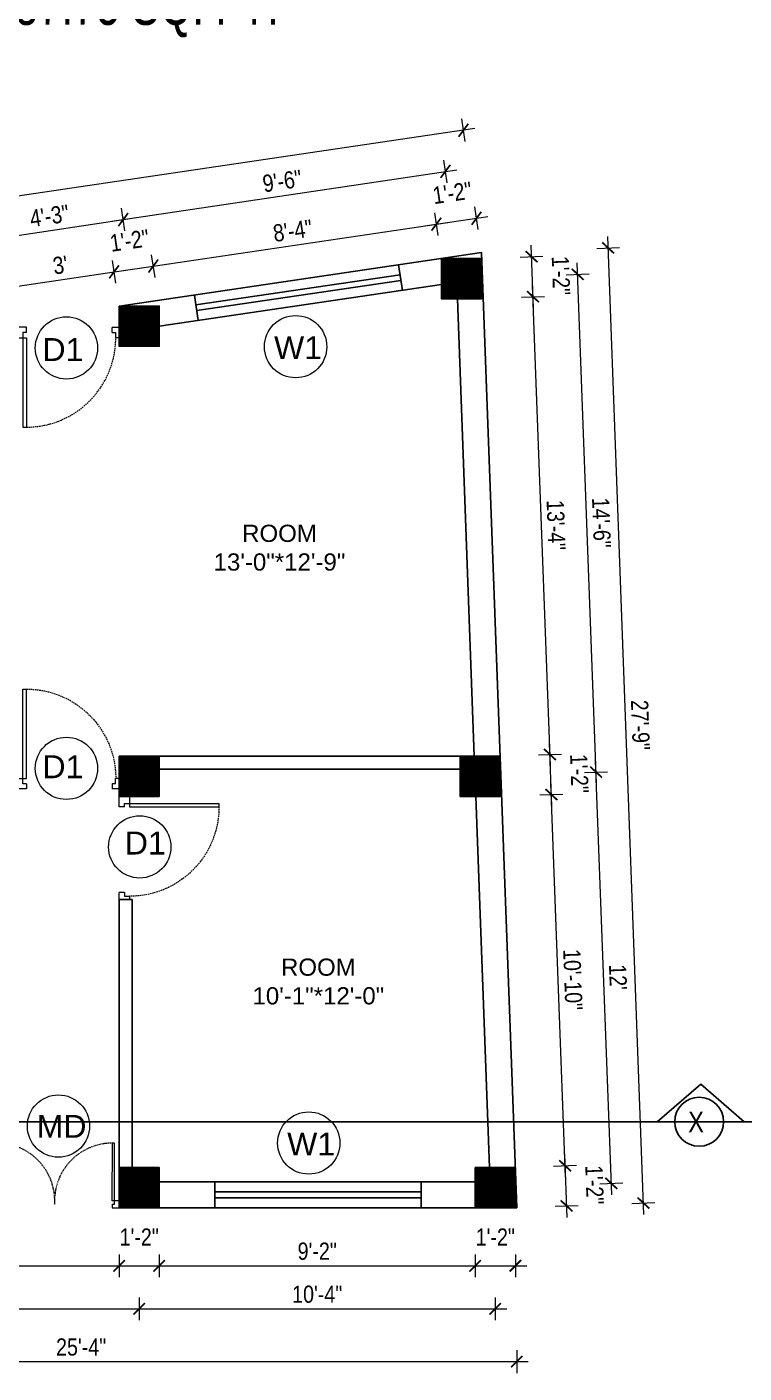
# Model space of a CAD drawing. Header units: inches. Extents: x -5142662 to -4941318, y -3361958 to -3160563.
# Drawn here: x -5005952.8 to -5005702.6, y -3262580.8 to -3262111.1 of the extents above; entities that cross this region are included whole.
import ezdxf

# ---------------------------------------------------------------- set-up
doc = ezdxf.new("R2010")
doc.units = ezdxf.units.IN
doc.header["$LTSCALE"] = 2
doc.header["$MEASUREMENT"] = 0
doc.header["$PDMODE"] = 34
doc.linetypes.add('HIDDEN', pattern=[0.375, 0.25, -0.125])
doc.layers.get('0').update_dxf_attribs({"linetype": 'CONTINUOUS'})
doc.layers.get('DEFPOINTS').update_dxf_attribs({"color": 141, "linetype": 'CONTINUOUS'})
doc.layers.add('A-Hatch', color=7, linetype='CONTINUOUS')
for name, color, linetype, lineweight in [('Annotate-Lite.w', 177, 'CONTINUOUS', 9), ('DIM 1-100', 4, 'CONTINUOUS', 13), ('Door-Window.w', 4, 'CONTINUOUS', 15), ('TEXT', 181, 'CONTINUOUS', 25), ('Text-100.w', 254, 'CONTINUOUS', 9)]:
    doc.layers.add(name, color=color, linetype=linetype, lineweight=lineweight)
doc.styles.add('ARAIL', font='ARIALN.TTF')
doc.styles.add('Arial', font='arial.ttf', dxfattribs={"width": 0.8, "height": 12})
doc.styles.add('arial.', font='arial.ttf')
doc.styles.add('gaurav', font='arial.ttf')
doc.styles.get("Standard").update_dxf_attribs({"font": 'ARIALN.TTF'})
doc.dimstyles.new('1 by 96', dxfattribs={"dimtxt": 6, "dimasz": 4, "dimexe": 4, "dimexo": 4, "dimgap": 2, "dimtad": 1, "dimdec": 0, "dimzin": 0, "dimdsep": 46, "dimlunit": 4, "dimtxsty": 'Standard', "dimblk": 'ARCHTICK', "dimcen": 0, "dimdle": 4, "dimadec": 0, "dimazin": 0, "dimtfac": 1, "dimtdec": 0, "dimtix": 1, "dimtofl": 0, "dimtmove": 1, "dimatfit": 3, "dimldrblk": 'ARCHTICK', "dimfxl": 4, "dimfxlon": 1, "dimtolj": 1, "dimtzin": 0, "dimlwd": -1, "dimlwe": -1, "dimarcsym": 0})

# ---------------------------------------------------------------- blocks, each defined once
blk = doc.blocks.new('3-0')
at = {"ltscale": 3}
for p, q in [((11063.05, 10097.68), (11065.97, 10099.9)), ((11063.05, 10097.68), (11064.53, 10095.73)), ((11065.99, 10096.84), (11064.53, 10095.73)), ((11065.25, 10097.81), (11066.71, 10098.92)), ((11065.99, 10096.84), (11065.25, 10097.81)), ((11065.97, 10099.9), (11066.71, 10098.92)), ((11085.5, 10074.13), (11110.32, 10092.96)), ((11086.24, 10073.15), (11111.05, 10091.97)), ((11111.05, 10091.97), (11110.32, 10092.96)), ((11084.04, 10073.02), (11082.57, 10071.91)), ((11084.04, 10073.02), (11084.78, 10072.04)), ((11084.78, 10072.04), (11086.24, 10073.15)), ((11086.24, 10073.15), (11085.5, 10074.13)), ((11087.72, 10071.2), (11086.24, 10073.15)), ((11082.57, 10071.91), (11084.79, 10068.98)), ((11084.79, 10068.98), (11087.72, 10071.2))]:
    blk.add_line(p, q, dxfattribs=at)
at = {"layer": 'Door-Window.w', "color": 9, "linetype": 'HIDDEN', "lineweight": 18}
blk.add_arc((11085.5, 10074.13), 31.16, 37.1906, 127.1465, dxfattribs=at)
blk = doc.blocks.new('FDFDRE')
at = {"ltscale": 3}
for p, q in [((165701.11, -58637.82), (165701.1, -58641.5)), ((165701.1, -58641.5), (165703.55, -58641.5)), ((165704.78, -58637.83), (165701.11, -58637.82)), ((165703.55, -58641.5), (165703.53, -58672.63)), ((165704.78, -58639.66), (165703.55, -58639.66)), ((165703.55, -58639.66), (165703.55, -58641.5)), ((165703.55, -58641.5), (165704.78, -58641.5)), ((165704.78, -58641.5), (165704.76, -58672.65)), ((165704.78, -58639.66), (165704.78, -58637.83)), ((165766.98, -58637.83), (165770.65, -58637.82)), ((165766.98, -58639.66), (165766.98, -58637.83)), ((165766.98, -58639.66), (165768.2, -58639.66)), ((165766.98, -58641.5), (165767, -58672.65)), ((165768.2, -58641.5), (165766.98, -58641.5)), ((165768.2, -58639.66), (165768.2, -58641.5)), ((165770.65, -58641.5), (165768.2, -58641.5)), ((165768.2, -58641.5), (165768.22, -58672.63)), ((165770.65, -58637.82), (165770.65, -58641.5)), ((165703.53, -58672.63), (165704.76, -58672.65)), ((165768.22, -58672.63), (165767, -58672.65))]:
    blk.add_line(p, q, dxfattribs=at)
at = {"layer": 'Door-Window.w', "color": 9, "linetype": 'HIDDEN', "lineweight": 18}
for centre, start, end in [((165704.78, -58641.5), 269.96183, 3.38353), ((165766.98, -58641.5), 176.61647, 270.03817)]:
    blk.add_arc(centre, 31.16, start, end, dxfattribs=at)
blk = doc.blocks.new('_ArchTick')
at = {"color": 0, "linetype": 'ByBlock', "const_width": 0.15}
blk.add_lwpolyline([(-0.5, -0.5), (0.5, 0.5)], dxfattribs=at)
blk = doc.blocks.new('*D1107')
at = {"layer": 'DEFPOINTS', "color": 0, "ltscale": 0.5, "transparency": 16777216}
for p in [(-5006071.83, -3262523.07), (-5005920.59, -3262523.07), (-5005920.59, -3262543.34)]:
    blk.add_point(p, dxfattribs=at)
at = {"layer": 'DIM 1-100', "color": 0, "ltscale": 0.5, "transparency": 16777216}
for p, q in [((-5006071.83, -3262539.34), (-5006071.83, -3262547.34)), ((-5005920.59, -3262539.34), (-5005920.59, -3262547.34)), ((-5006075.83, -3262543.34), (-5005916.59, -3262543.34))]:
    blk.add_line(p, q, dxfattribs=at)
at = {"layer": 'DIM 1-100', "color": 0, "ltscale": 0.5, "transparency": 16777216, "xscale": 4, "yscale": 4, "zscale": 4, "rotation": 180}
blk.add_blockref('_ArchTick', (-5006071.83, -3262543.34), dxfattribs=at)
at = {"layer": 'DIM 1-100', "color": 0, "ltscale": 0.5, "transparency": 16777216, "xscale": 4, "yscale": 4, "zscale": 4}
blk.add_blockref('_ArchTick', (-5005920.59, -3262543.34), dxfattribs=at)
at = {"layer": 'DIM 1-100', "color": 0, "ltscale": 0.5, "transparency": 16777216, "insert": (-5005996.21, -3262538.32), "char_height": 6, "attachment_point": 5}
blk.add_mtext('\\A1;12\'-7"', dxfattribs=at)
blk = doc.blocks.new('*D1108')
at = {"layer": 'DEFPOINTS', "color": 0, "ltscale": 0.5, "transparency": 16777216}
for p in [(-5005920.59, -3262523.07), (-5005906.59, -3262523.07), (-5005906.59, -3262543.34)]:
    blk.add_point(p, dxfattribs=at)
at = {"layer": 'DIM 1-100', "color": 0, "ltscale": 0.5, "transparency": 16777216}
for p, q in [((-5005920.59, -3262539.34), (-5005920.59, -3262547.34)), ((-5005906.59, -3262539.34), (-5005906.59, -3262547.34)), ((-5005924.59, -3262543.34), (-5005902.59, -3262543.34))]:
    blk.add_line(p, q, dxfattribs=at)
at = {"layer": 'DIM 1-100', "color": 0, "ltscale": 0.5, "transparency": 16777216, "xscale": 4, "yscale": 4, "zscale": 4, "rotation": 180}
blk.add_blockref('_ArchTick', (-5005920.59, -3262543.34), dxfattribs=at)
at = {"layer": 'DIM 1-100', "color": 0, "ltscale": 0.5, "transparency": 16777216, "xscale": 4, "yscale": 4, "zscale": 4}
blk.add_blockref('_ArchTick', (-5005906.59, -3262543.34), dxfattribs=at)
at = {"layer": 'DIM 1-100', "color": 0, "ltscale": 0.5, "transparency": 16777216, "insert": (-5005913.59, -3262533.31), "char_height": 6, "attachment_point": 5}
blk.add_mtext('\\A1;1\'-2"', dxfattribs=at)
blk = doc.blocks.new('*D1109')
at = {"layer": 'DEFPOINTS', "color": 0, "ltscale": 0.5, "transparency": 16777216}
for p in [(-5005906.59, -3262523.07), (-5005796.36, -3262523.07), (-5005796.36, -3262543.34)]:
    blk.add_point(p, dxfattribs=at)
at = {"layer": 'DIM 1-100', "color": 0, "ltscale": 0.5, "transparency": 16777216}
for p, q in [((-5005906.59, -3262539.34), (-5005906.59, -3262547.34)), ((-5005796.36, -3262539.34), (-5005796.36, -3262547.34)), ((-5005910.59, -3262543.34), (-5005792.36, -3262543.34))]:
    blk.add_line(p, q, dxfattribs=at)
at = {"layer": 'DIM 1-100', "color": 0, "ltscale": 0.5, "transparency": 16777216, "xscale": 4, "yscale": 4, "zscale": 4, "rotation": 180}
blk.add_blockref('_ArchTick', (-5005906.59, -3262543.34), dxfattribs=at)
at = {"layer": 'DIM 1-100', "color": 0, "ltscale": 0.5, "transparency": 16777216, "xscale": 4, "yscale": 4, "zscale": 4}
blk.add_blockref('_ArchTick', (-5005796.36, -3262543.34), dxfattribs=at)
at = {"layer": 'DIM 1-100', "color": 0, "ltscale": 0.5, "transparency": 16777216, "insert": (-5005851.48, -3262538.27), "char_height": 6, "attachment_point": 5}
blk.add_mtext('\\A1;9\'-2"', dxfattribs=at)
blk = doc.blocks.new('*D1110')
at = {"layer": 'DEFPOINTS', "color": 0, "ltscale": 0.5, "transparency": 16777216}
for p in [(-5005796.36, -3262523.07), (-5005782.36, -3262523.07), (-5005782.36, -3262543.34)]:
    blk.add_point(p, dxfattribs=at)
at = {"layer": 'DIM 1-100', "color": 0, "ltscale": 0.5, "transparency": 16777216}
for p, q in [((-5005796.36, -3262539.34), (-5005796.36, -3262547.34)), ((-5005782.36, -3262539.34), (-5005782.36, -3262547.34)), ((-5005800.36, -3262543.34), (-5005778.36, -3262543.34))]:
    blk.add_line(p, q, dxfattribs=at)
at = {"layer": 'DIM 1-100', "color": 0, "ltscale": 0.5, "transparency": 16777216, "xscale": 4, "yscale": 4, "zscale": 4, "rotation": 180}
blk.add_blockref('_ArchTick', (-5005796.36, -3262543.34), dxfattribs=at)
at = {"layer": 'DIM 1-100', "color": 0, "ltscale": 0.5, "transparency": 16777216, "xscale": 4, "yscale": 4, "zscale": 4}
blk.add_blockref('_ArchTick', (-5005782.36, -3262543.34), dxfattribs=at)
at = {"layer": 'DIM 1-100', "color": 0, "ltscale": 0.5, "transparency": 16777216, "insert": (-5005789.36, -3262533.31), "char_height": 6, "attachment_point": 5}
blk.add_mtext('\\A1;1\'-2"', dxfattribs=at)
blk = doc.blocks.new('*D1105')
at = {"layer": 'DEFPOINTS', "color": 0, "ltscale": 0.5, "transparency": 16777216}
for p in [(-5006078.83, -3262516.07), (-5005913.59, -3262516.07), (-5005913.59, -3262558.35)]:
    blk.add_point(p, dxfattribs=at)
at = {"layer": 'DIM 1-100', "color": 0, "ltscale": 0.5, "transparency": 16777216}
for p, q in [((-5006078.83, -3262554.35), (-5006078.83, -3262562.35)), ((-5005913.59, -3262554.35), (-5005913.59, -3262562.35)), ((-5006082.83, -3262558.35), (-5005909.59, -3262558.35))]:
    blk.add_line(p, q, dxfattribs=at)
at = {"layer": 'DIM 1-100', "color": 0, "ltscale": 0.5, "transparency": 16777216, "xscale": 4, "yscale": 4, "zscale": 4, "rotation": 180}
blk.add_blockref('_ArchTick', (-5006078.83, -3262558.35), dxfattribs=at)
at = {"layer": 'DIM 1-100', "color": 0, "ltscale": 0.5, "transparency": 16777216, "xscale": 4, "yscale": 4, "zscale": 4}
blk.add_blockref('_ArchTick', (-5005913.59, -3262558.35), dxfattribs=at)
at = {"layer": 'DIM 1-100', "color": 0, "ltscale": 0.5, "transparency": 16777216, "insert": (-5005996.21, -3262553.29), "char_height": 6, "attachment_point": 5}
blk.add_mtext('\\A1;13\'-9"', dxfattribs=at)
blk = doc.blocks.new('*D1121')
at = {"layer": 'DEFPOINTS', "color": 0, "ltscale": 0.5, "transparency": 16777216}
for p in [(-5005913.59, -3262516.07), (-5005789.36, -3262516.09), (-5005789.36, -3262558.35)]:
    blk.add_point(p, dxfattribs=at)
at = {"layer": 'DIM 1-100', "color": 0, "ltscale": 0.5, "transparency": 16777216}
for p, q in [((-5005913.59, -3262554.35), (-5005913.59, -3262562.35)), ((-5005789.36, -3262554.35), (-5005789.36, -3262562.35)), ((-5005917.59, -3262558.35), (-5005785.36, -3262558.35))]:
    blk.add_line(p, q, dxfattribs=at)
at = {"layer": 'DIM 1-100', "color": 0, "ltscale": 0.5, "transparency": 16777216, "xscale": 4, "yscale": 4, "zscale": 4, "rotation": 180}
blk.add_blockref('_ArchTick', (-5005913.59, -3262558.35), dxfattribs=at)
at = {"layer": 'DIM 1-100', "color": 0, "ltscale": 0.5, "transparency": 16777216, "xscale": 4, "yscale": 4, "zscale": 4}
blk.add_blockref('_ArchTick', (-5005789.36, -3262558.35), dxfattribs=at)
at = {"layer": 'DIM 1-100', "color": 0, "ltscale": 0.5, "transparency": 16777216, "insert": (-5005851.48, -3262553.29), "char_height": 6, "attachment_point": 5}
blk.add_mtext('\\A1;10\'-4"', dxfattribs=at)
blk = doc.blocks.new('*D1122')
at = {"layer": 'DEFPOINTS', "color": 0, "ltscale": 0.5, "transparency": 16777216}
for p in [(-5006085.83, -3262523.07), (-5005781.85, -3262523.07), (-5005781.85, -3262576.77)]:
    blk.add_point(p, dxfattribs=at)
at = {"layer": 'DIM 1-100', "color": 0, "ltscale": 0.5, "transparency": 16777216}
for p, q in [((-5006085.83, -3262572.77), (-5006085.83, -3262580.77)), ((-5005781.85, -3262572.77), (-5005781.85, -3262580.77)), ((-5006089.83, -3262576.77), (-5005777.85, -3262576.77))]:
    blk.add_line(p, q, dxfattribs=at)
at = {"layer": 'DIM 1-100', "color": 0, "ltscale": 0.5, "transparency": 16777216, "xscale": 4, "yscale": 4, "zscale": 4, "rotation": 180}
blk.add_blockref('_ArchTick', (-5006085.83, -3262576.77), dxfattribs=at)
at = {"layer": 'DIM 1-100', "color": 0, "ltscale": 0.5, "transparency": 16777216, "xscale": 4, "yscale": 4, "zscale": 4}
blk.add_blockref('_ArchTick', (-5005781.85, -3262576.77), dxfattribs=at)
at = {"layer": 'DIM 1-100', "color": 0, "ltscale": 0.5, "transparency": 16777216, "insert": (-5005933.84, -3262571.71), "char_height": 6, "attachment_point": 5}
blk.add_mtext('\\A1;25\'-4"', dxfattribs=at)
blk = doc.blocks.new('*D1123')
at = {"layer": 'DEFPOINTS', "color": 0, "ltscale": 0.5, "transparency": 16777216}
for p in [(-5005782.36, -3262509.07), (-5005764.99, -3262508.43), (-5005781.85, -3262523.07)]:
    blk.add_point(p, dxfattribs=at)
at = {"layer": 'DIM 1-100', "color": 0, "ltscale": 0.5, "transparency": 16777216}
for p, q in [((-5005764.33, -3262526.43), (-5005765.14, -3262504.43)), ((-5005768.99, -3262508.58), (-5005761, -3262508.28)), ((-5005768.47, -3262522.58), (-5005760.48, -3262522.28))]:
    blk.add_line(p, q, dxfattribs=at)
at = {"layer": 'DIM 1-100', "color": 0, "ltscale": 0.5, "transparency": 16777216, "xscale": 4, "yscale": 4, "zscale": 4}
for p, rotation in [((-5005764.99, -3262508.43), 92.11435361987118), ((-5005764.48, -3262522.43), 272.1143536198712)]:
    blk.add_blockref('_ArchTick', p, dxfattribs=dict(at, rotation=rotation))
at = {"layer": 'DIM 1-100', "color": 0, "ltscale": 0.5, "transparency": 16777216, "insert": (-5005754.72, -3262515.06), "char_height": 6, "attachment_point": 5, "rotation": 272.1144}
blk.add_mtext('\\A1;1\'-2"', dxfattribs=at)
blk = doc.blocks.new('*D1124')
at = {"layer": 'DEFPOINTS', "color": 0, "ltscale": 0.5, "transparency": 16777216}
for p in [(-5005787.66, -3262379.57), (-5005769.78, -3262378.91), (-5005782.36, -3262509.07)]:
    blk.add_point(p, dxfattribs=at)
at = {"layer": 'DIM 1-100', "color": 0, "ltscale": 0.5, "transparency": 16777216}
for p, q in [((-5005773.77, -3262379.06), (-5005765.78, -3262378.76)), ((-5005764.85, -3262512.43), (-5005769.92, -3262374.91)), ((-5005768.99, -3262508.58), (-5005761, -3262508.28))]:
    blk.add_line(p, q, dxfattribs=at)
at = {"layer": 'DIM 1-100', "color": 0, "ltscale": 0.5, "transparency": 16777216, "xscale": 4, "yscale": 4, "zscale": 4}
for p, rotation in [((-5005769.78, -3262378.91), 92.11435361988038), ((-5005764.99, -3262508.43), 272.1143536198803)]:
    blk.add_blockref('_ArchTick', p, dxfattribs=dict(at, rotation=rotation))
at = {"layer": 'DIM 1-100', "color": 0, "ltscale": 0.5, "transparency": 16777216, "insert": (-5005762.33, -3262443.48), "char_height": 6, "attachment_point": 5, "rotation": 272.1144}
blk.add_mtext('\\A1;10\'-10"', dxfattribs=at)
blk = doc.blocks.new('*D1125')
at = {"layer": 'DEFPOINTS', "color": 0, "ltscale": 0.5, "transparency": 16777216}
for p in [(-5005787.66, -3262365.57), (-5005770.29, -3262364.93), (-5005787.66, -3262379.57)]:
    blk.add_point(p, dxfattribs=at)
at = {"layer": 'DIM 1-100', "color": 0, "ltscale": 0.5, "transparency": 16777216}
for p, q in [((-5005769.63, -3262382.91), (-5005770.44, -3262360.93)), ((-5005774.29, -3262365.08), (-5005766.3, -3262364.78)), ((-5005773.77, -3262379.06), (-5005765.78, -3262378.76))]:
    blk.add_line(p, q, dxfattribs=at)
at = {"layer": 'DIM 1-100', "color": 0, "ltscale": 0.5, "transparency": 16777216, "xscale": 4, "yscale": 4, "zscale": 4}
for p, rotation in [((-5005770.29, -3262364.93), 92.11435361988038), ((-5005769.78, -3262378.91), 272.1143536198803)]:
    blk.add_blockref('_ArchTick', p, dxfattribs=dict(at, rotation=rotation))
at = {"layer": 'DIM 1-100', "color": 0, "ltscale": 0.5, "transparency": 16777216, "insert": (-5005760.02, -3262371.55), "char_height": 6, "attachment_point": 5, "rotation": 272.1144}
blk.add_mtext('\\A1;1\'-2"', dxfattribs=at)
blk = doc.blocks.new('*D1126')
at = {"layer": 'DEFPOINTS', "color": 0, "ltscale": 0.5, "transparency": 16777216}
for p in [(-5005794.15, -3262205.89), (-5005776.19, -3262205.22), (-5005787.66, -3262365.57)]:
    blk.add_point(p, dxfattribs=at)
at = {"layer": 'DIM 1-100', "color": 0, "ltscale": 0.5, "transparency": 16777216}
for p, q in [((-5005780.19, -3262205.37), (-5005772.19, -3262205.08)), ((-5005770.14, -3262368.93), (-5005776.34, -3262201.23)), ((-5005774.29, -3262365.08), (-5005766.3, -3262364.78))]:
    blk.add_line(p, q, dxfattribs=at)
at = {"layer": 'DIM 1-100', "color": 0, "ltscale": 0.5, "transparency": 16777216, "xscale": 4, "yscale": 4, "zscale": 4}
for p, rotation in [((-5005776.19, -3262205.22), 92.11435361988038), ((-5005770.29, -3262364.93), 272.1143536198803)]:
    blk.add_blockref('_ArchTick', p, dxfattribs=dict(at, rotation=rotation))
at = {"layer": 'DIM 1-100', "color": 0, "ltscale": 0.5, "transparency": 16777216, "insert": (-5005768.18, -3262284.89), "char_height": 6, "attachment_point": 5, "rotation": 272.1144}
blk.add_mtext('\\A1;13\'-4"', dxfattribs=at)
blk = doc.blocks.new('*D1127')
at = {"layer": 'DEFPOINTS', "color": 0, "ltscale": 0.5, "transparency": 16777216}
for p in [(-5005794.15, -3262191.89), (-5005776.7, -3262191.24), (-5005794.15, -3262205.89)]:
    blk.add_point(p, dxfattribs=at)
at = {"layer": 'DIM 1-100', "color": 0, "ltscale": 0.5, "transparency": 16777216}
for p, q in [((-5005776.04, -3262209.22), (-5005776.85, -3262187.25)), ((-5005780.7, -3262191.39), (-5005772.71, -3262191.1)), ((-5005780.19, -3262205.37), (-5005772.19, -3262205.08))]:
    blk.add_line(p, q, dxfattribs=at)
at = {"layer": 'DIM 1-100', "color": 0, "ltscale": 0.5, "transparency": 16777216, "xscale": 4, "yscale": 4, "zscale": 4}
for p, rotation in [((-5005776.7, -3262191.24), 92.11435361988038), ((-5005776.19, -3262205.22), 272.1143536198803)]:
    blk.add_blockref('_ArchTick', p, dxfattribs=dict(at, rotation=rotation))
at = {"layer": 'DIM 1-100', "color": 0, "ltscale": 0.5, "transparency": 16777216, "insert": (-5005766.43, -3262197.86), "char_height": 6, "attachment_point": 5, "rotation": 272.1144}
blk.add_mtext('\\A1;1\'-2"', dxfattribs=at)
blk = doc.blocks.new('*D1128')
at = {"layer": 'DEFPOINTS', "color": 0, "ltscale": 0.5, "transparency": 16777216}
for p in [(-5005794.66, -3262372.57), (-5005754.19, -3262371.08), (-5005789.36, -3262516.07)]:
    blk.add_point(p, dxfattribs=at)
at = {"layer": 'DIM 1-100', "color": 0, "ltscale": 0.5, "transparency": 16777216}
for p, q in [((-5005748.75, -3262518.57), (-5005754.34, -3262367.08)), ((-5005758.19, -3262371.22), (-5005750.2, -3262370.93)), ((-5005752.89, -3262514.72), (-5005744.9, -3262514.43))]:
    blk.add_line(p, q, dxfattribs=at)
at = {"layer": 'DIM 1-100', "color": 0, "ltscale": 0.5, "transparency": 16777216, "xscale": 4, "yscale": 4, "zscale": 4}
for p, rotation in [((-5005754.19, -3262371.08), 92.11435361966569), ((-5005748.89, -3262514.58), 272.1143536196657)]:
    blk.add_blockref('_ArchTick', p, dxfattribs=dict(at, rotation=rotation))
at = {"layer": 'DIM 1-100', "color": 0, "ltscale": 0.5, "transparency": 16777216, "insert": (-5005746.54, -3262442.64), "char_height": 6, "attachment_point": 5, "rotation": 272.1144}
blk.add_mtext("\\A1;12'", dxfattribs=at)
blk = doc.blocks.new('*D1129')
at = {"layer": 'DEFPOINTS', "color": 0, "ltscale": 0.5, "transparency": 16777216}
for p in [(-5005801.15, -3262198.89), (-5005760.61, -3262197.39), (-5005794.66, -3262372.57)]:
    blk.add_point(p, dxfattribs=at)
at = {"layer": 'DIM 1-100', "color": 0, "ltscale": 0.5, "transparency": 16777216}
for p, q in [((-5005754.05, -3262375.07), (-5005760.75, -3262193.39)), ((-5005764.6, -3262197.54), (-5005756.61, -3262197.24)), ((-5005758.19, -3262371.22), (-5005750.2, -3262370.93))]:
    blk.add_line(p, q, dxfattribs=at)
at = {"layer": 'DIM 1-100', "color": 0, "ltscale": 0.5, "transparency": 16777216, "xscale": 4, "yscale": 4, "zscale": 4}
for p, rotation in [((-5005760.61, -3262197.39), 92.11435361967179), ((-5005754.19, -3262371.08), 272.1143536196718)]:
    blk.add_blockref('_ArchTick', p, dxfattribs=dict(at, rotation=rotation))
at = {"layer": 'DIM 1-100', "color": 0, "ltscale": 0.5, "transparency": 16777216, "insert": (-5005752.34, -3262284.05), "char_height": 6, "attachment_point": 5, "rotation": 272.1144}
blk.add_mtext('\\A1;14\'-6"', dxfattribs=at)
blk = doc.blocks.new('*D1130')
at = {"layer": 'DEFPOINTS', "color": 0, "ltscale": 0.5, "transparency": 16777216}
for p in [(-5005794.15, -3262189.82), (-5005749.97, -3262188.19), (-5005781.85, -3262523.07)]:
    blk.add_point(p, dxfattribs=at)
at = {"layer": 'DIM 1-100', "color": 0, "ltscale": 0.5, "transparency": 16777216}
for p, q in [((-5005737.52, -3262525.44), (-5005750.12, -3262184.19)), ((-5005753.97, -3262188.34), (-5005745.98, -3262188.04)), ((-5005741.67, -3262521.59), (-5005733.67, -3262521.29))]:
    blk.add_line(p, q, dxfattribs=at)
at = {"layer": 'DIM 1-100', "color": 0, "ltscale": 0.5, "transparency": 16777216, "xscale": 4, "yscale": 4, "zscale": 4}
for p, rotation in [((-5005749.97, -3262188.19), 92.11435361988767), ((-5005737.67, -3262521.44), 272.1143536198877)]:
    blk.add_blockref('_ArchTick', p, dxfattribs=dict(at, rotation=rotation))
at = {"layer": 'DIM 1-100', "color": 0, "ltscale": 0.5, "transparency": 16777216, "insert": (-5005738.76, -3262354.63), "char_height": 6, "attachment_point": 5, "rotation": 272.1144}
blk.add_mtext('\\A1;27\'-9"', dxfattribs=at)
blk = doc.blocks.new('*D1133')
at = {"layer": 'DEFPOINTS', "color": 0, "ltscale": 0.5, "transparency": 16777216}
for p in [(-5005922.36, -3262196.53), (-5005920.59, -3262208.5), (-5005956.59, -3262213.82)]:
    blk.add_point(p, dxfattribs=at)
at = {"layer": 'DIM 1-100', "color": 0, "ltscale": 0.5, "transparency": 16777216}
for p, q in [((-5005921.78, -3262200.48), (-5005922.94, -3262192.57)), ((-5005962.32, -3262202.43), (-5005918.4, -3262195.94)), ((-5005957.78, -3262205.8), (-5005958.94, -3262197.89))]:
    blk.add_line(p, q, dxfattribs=at)
at = {"layer": 'DIM 1-100', "color": 0, "ltscale": 0.5, "transparency": 16777216, "xscale": 4, "yscale": 4, "zscale": 4}
for p, rotation in [((-5005922.36, -3262196.53), 8.403880657180213), ((-5005958.36, -3262201.85), 188.4038806571802)]:
    blk.add_blockref('_ArchTick', p, dxfattribs=dict(at, rotation=rotation))
at = {"layer": 'DIM 1-100', "color": 0, "ltscale": 0.5, "transparency": 16777216, "insert": (-5005941.1, -3262194.18), "char_height": 6, "attachment_point": 5, "rotation": 8.4039}
blk.add_mtext("\\A1;3'", dxfattribs=at)
blk = doc.blocks.new('*D1134')
at = {"layer": 'DEFPOINTS', "color": 0, "ltscale": 0.5, "transparency": 16777216}
for p in [(-5005908.66, -3262194.5), (-5005920.59, -3262208.5), (-5005906.59, -3262208.5)]:
    blk.add_point(p, dxfattribs=at)
at = {"layer": 'DIM 1-100', "color": 0, "ltscale": 0.5, "transparency": 16777216}
for p, q in [((-5005908.07, -3262198.46), (-5005909.24, -3262190.55)), ((-5005926.32, -3262197.11), (-5005904.7, -3262193.92)), ((-5005921.78, -3262200.48), (-5005922.94, -3262192.57))]:
    blk.add_line(p, q, dxfattribs=at)
at = {"layer": 'DIM 1-100', "color": 0, "ltscale": 0.5, "transparency": 16777216, "xscale": 4, "yscale": 4, "zscale": 4}
for p, rotation in [((-5005922.36, -3262196.53), 188.4038806571802), ((-5005908.66, -3262194.5), 8.403880657180213)]:
    blk.add_blockref('_ArchTick', p, dxfattribs=dict(at, rotation=rotation))
at = {"layer": 'DIM 1-100', "color": 0, "ltscale": 0.5, "transparency": 16777216, "insert": (-5005916.97, -3262185.6), "char_height": 6, "attachment_point": 5, "rotation": 8.4039}
blk.add_mtext('\\A1;1\'-2"', dxfattribs=at)
blk = doc.blocks.new('*D1135')
at = {"layer": 'DEFPOINTS', "color": 0, "ltscale": 0.5, "transparency": 16777216}
for p in [(-5005809.92, -3262179.91), (-5005808.15, -3262191.89), (-5005906.59, -3262208.5)]:
    blk.add_point(p, dxfattribs=at)
at = {"layer": 'DIM 1-100', "color": 0, "ltscale": 0.5, "transparency": 16777216}
for p, q in [((-5005809.33, -3262183.87), (-5005810.5, -3262175.96)), ((-5005912.62, -3262195.09), (-5005805.96, -3262179.33)), ((-5005908.07, -3262198.46), (-5005909.24, -3262190.55))]:
    blk.add_line(p, q, dxfattribs=at)
at = {"layer": 'DIM 1-100', "color": 0, "ltscale": 0.5, "transparency": 16777216, "xscale": 4, "yscale": 4, "zscale": 4}
for p, rotation in [((-5005809.92, -3262179.91), 8.403880657180213), ((-5005908.66, -3262194.5), 188.4038806571802)]:
    blk.add_blockref('_ArchTick', p, dxfattribs=dict(at, rotation=rotation))
at = {"layer": 'DIM 1-100', "color": 0, "ltscale": 0.5, "transparency": 16777216, "insert": (-5005860.03, -3262182.2), "char_height": 6, "attachment_point": 5, "rotation": 8.4039}
blk.add_mtext('\\A1;8\'-4"', dxfattribs=at)
blk = doc.blocks.new('*D1117')
at = {"layer": 'DEFPOINTS', "color": 0, "ltscale": 0.5, "transparency": 16777216}
for p in [(-5005795.92, -3262177.85), (-5005794.15, -3262189.82), (-5005808.15, -3262191.89)]:
    blk.add_point(p, dxfattribs=at)
at = {"layer": 'DIM 1-100', "color": 0, "ltscale": 0.5, "transparency": 16777216}
for p, q in [((-5005809.33, -3262183.87), (-5005810.5, -3262175.96)), ((-5005795.33, -3262181.8), (-5005796.5, -3262173.89)), ((-5005813.88, -3262180.5), (-5005791.96, -3262177.26))]:
    blk.add_line(p, q, dxfattribs=at)
at = {"layer": 'DIM 1-100', "color": 0, "ltscale": 0.5, "transparency": 16777216, "xscale": 4, "yscale": 4, "zscale": 4}
for p, rotation in [((-5005795.92, -3262177.85), 8.403880657180213), ((-5005809.92, -3262179.91), 188.4038806571802)]:
    blk.add_blockref('_ArchTick', p, dxfattribs=dict(at, rotation=rotation))
at = {"layer": 'DIM 1-100', "color": 0, "ltscale": 0.5, "transparency": 16777216, "insert": (-5005804.38, -3262168.96), "char_height": 6, "attachment_point": 5, "rotation": 8.4039}
blk.add_mtext('\\A1;1\'-2"', dxfattribs=at)
blk = doc.blocks.new('*D1120')
at = {"layer": 'DEFPOINTS', "color": 0, "ltscale": 0.5, "transparency": 16777216}
for p in [(-5005919.16, -3262178.3), (-5005913.59, -3262215.5), (-5005963.59, -3262222.89)]:
    blk.add_point(p, dxfattribs=at)
at = {"layer": 'DIM 1-100', "color": 0, "ltscale": 0.5, "transparency": 16777216}
for p, q in [((-5005918.57, -3262182.26), (-5005919.75, -3262174.34)), ((-5005973.1, -3262186.37), (-5005915.2, -3262177.71)), ((-5005968.55, -3262189.74), (-5005969.74, -3262181.82))]:
    blk.add_line(p, q, dxfattribs=at)
at = {"layer": 'DIM 1-100', "color": 0, "ltscale": 0.5, "transparency": 16777216, "xscale": 4, "yscale": 4, "zscale": 4}
for p, rotation in [((-5005919.16, -3262178.3), 8.51042308633361), ((-5005969.14, -3262185.78), 188.5104230863336)]:
    blk.add_blockref('_ArchTick', p, dxfattribs=dict(at, rotation=rotation))
at = {"layer": 'DIM 1-100', "color": 0, "ltscale": 0.5, "transparency": 16777216, "insert": (-5005944.9, -3262177.03), "char_height": 6, "attachment_point": 5, "rotation": 8.5104}
blk.add_mtext('\\A1;4\'-3"', dxfattribs=at)
blk = doc.blocks.new('*D1116')
at = {"layer": 'DEFPOINTS', "color": 0, "ltscale": 0.5, "transparency": 16777216}
for p in [(-5005806.75, -3262161.48), (-5005801.15, -3262198.89), (-5005913.59, -3262215.5)]:
    blk.add_point(p, dxfattribs=at)
at = {"layer": 'DIM 1-100', "color": 0, "ltscale": 0.5, "transparency": 16777216}
for p, q in [((-5005806.16, -3262165.44), (-5005807.34, -3262157.52)), ((-5005923.11, -3262178.89), (-5005802.79, -3262160.89)), ((-5005918.57, -3262182.26), (-5005919.75, -3262174.34))]:
    blk.add_line(p, q, dxfattribs=at)
at = {"layer": 'DIM 1-100', "color": 0, "ltscale": 0.5, "transparency": 16777216, "xscale": 4, "yscale": 4, "zscale": 4}
for p, rotation in [((-5005806.75, -3262161.48), 8.51042308633361), ((-5005919.16, -3262178.3), 188.5104230863336)]:
    blk.add_blockref('_ArchTick', p, dxfattribs=dict(at, rotation=rotation))
at = {"layer": 'DIM 1-100', "color": 0, "ltscale": 0.5, "transparency": 16777216, "insert": (-5005863.7, -3262164.88), "char_height": 6, "attachment_point": 5, "rotation": 8.5104}
blk.add_mtext('\\A1;9\'-6"', dxfattribs=at)
blk = doc.blocks.new('*D1136')
at = {"layer": 'DEFPOINTS', "color": 0, "ltscale": 0.5, "transparency": 16777216}
for p in [(-5005794.15, -3262189.82), (-5006132.18, -3262196.13), (-5006125.87, -3262238.83)]:
    blk.add_point(p, dxfattribs=at)
at = {"layer": 'DIM 1-100', "color": 0, "ltscale": 0.5, "transparency": 16777216}
for p, q in [((-5005799.87, -3262151.08), (-5005801.04, -3262143.17)), ((-5005796.5, -3262146.54), (-5006136.14, -3262196.71)), ((-5006131.59, -3262200.09), (-5006132.76, -3262192.17))]:
    blk.add_line(p, q, dxfattribs=at)
at = {"layer": 'DIM 1-100', "color": 0, "ltscale": 0.5, "transparency": 16777216, "xscale": 4, "yscale": 4, "zscale": 4}
for p, rotation in [((-5005800.46, -3262147.12), 8.403880655919362), ((-5006132.18, -3262196.13), 188.4038806559193)]:
    blk.add_blockref('_ArchTick', p, dxfattribs=dict(at, rotation=rotation))
at = {"layer": 'DIM 1-100', "color": 0, "ltscale": 0.5, "transparency": 16777216, "insert": (-5005967.05, -3262166.67), "char_height": 6, "attachment_point": 5, "rotation": 8.4039}
blk.add_mtext('\\A1;27\'-11"', dxfattribs=at)

msp = doc.modelspace()

# ---------------------------------------------------------------- hatches: boundary and pattern name
at = {"layer": 'A-Hatch', "ltscale": 0.5}
h = msp.add_hatch(dxfattribs=at)
h.set_pattern_fill('ANSI31', color=256)
h.set_pattern_definition([(45, (85624.56339, -3786.41713), (-0.0883883476483, 0.0883883476483), [])])
h.paths.add_polyline_path([(-5005794.15, -3262191.89), (-5005808.15, -3262191.89), (-5005808.15, -3262205.89), (-5005794.15, -3262205.89)])
h = msp.add_hatch(dxfattribs=at)
h.set_pattern_fill('ANSI31', color=256)
h.set_pattern_definition([(45, (85512.12236, -3803.02876), (-0.0883883476483, 0.0883883476483), [])])
h.paths.add_polyline_path([(-5005906.59, -3262208.5), (-5005920.59, -3262208.5), (-5005920.59, -3262222.5), (-5005906.59, -3262222.5)])
h = msp.add_hatch(dxfattribs=at)
h.set_pattern_fill('ANSI31', color=256)
h.set_pattern_definition([(45, (85512.12236, -3960.09894), (-0.0883883476483, 0.0883883476483), [])])
h.paths.add_polyline_path([(-5005906.59, -3262365.57), (-5005920.59, -3262365.57), (-5005920.59, -3262379.57), (-5005906.59, -3262379.57)])
h = msp.add_hatch(dxfattribs=at)
h.set_pattern_fill('ANSI31', color=256)
h.set_pattern_definition([(45, (85631.05194, -3960.09894), (-0.0883883476483, 0.0883883476483), [])])
h.paths.add_polyline_path([(-5005787.66, -3262365.57), (-5005801.66, -3262365.57), (-5005801.66, -3262379.57), (-5005787.66, -3262379.57)])
h = msp.add_hatch(dxfattribs=at)
h.set_pattern_fill('ANSI31', color=256)
h.set_pattern_definition([(45, (85512.12236, -4103.59894), (-0.0883883476483, 0.0883883476483), [])])
h.paths.add_polyline_path([(-5005906.59, -3262509.07), (-5005920.59, -3262509.07), (-5005920.59, -3262523.07), (-5005906.59, -3262523.07)])
h = msp.add_hatch(dxfattribs=at)
h.set_pattern_fill('ANSI31', color=256)
h.set_pattern_definition([(45, (85636.35055, -4103.618), (-0.0883883476483, 0.0883883476483), [])])
h.paths.add_polyline_path([(-5005782.36, -3262509.09), (-5005796.36, -3262509.09), (-5005796.36, -3262523.09), (-5005782.36, -3262523.09)])

# ---------------------------------------------------------------- linework, layer by layer
at = {"ltscale": 0.5}
for p, q in [((-5005821.76, -3262203), (-5005823.07, -3262194.09)), ((-5005893.79, -3262208.08), (-5005822.56, -3262197.55)), ((-5005893.5, -3262210.06), (-5005822.27, -3262199.53)), ((-5005808.15, -3262200.99), (-5005906.59, -3262215.53)), ((-5005892.98, -3262213.52), (-5005894.3, -3262204.62)), ((-5005796.67, -3262365.57), (-5005802.56, -3262205.89)), ((-5005920.59, -3262365.57), (-5005796.67, -3262365.57)), ((-5005920.59, -3262370.07), (-5005920.59, -3262365.57)), ((-5005906.59, -3262370.07), (-5005801.66, -3262370.07)), ((-5005791.37, -3262509.09), (-5005796.15, -3262379.57)), ((-5005920.59, -3262514.07), (-5005920.59, -3262415.57)), ((-5005920.59, -3262415.57), (-5005916.09, -3262415.57)), ((-5005916.09, -3262509.07), (-5005916.09, -3262415.57)), ((-5005906.59, -3262514.07), (-5005796.36, -3262514.07)), ((-5005887.22, -3262523.07), (-5005887.22, -3262514.07)), ((-5005815.22, -3262523.07), (-5005815.22, -3262514.07)), ((-5005887.22, -3262517.57), (-5005815.22, -3262517.57)), ((-5005887.22, -3262519.57), (-5005815.22, -3262519.57))]:
    msp.add_line(p, q, dxfattribs=at)
msp.add_xline((-5002215.26, -3262493.07), (1, 0), dxfattribs=at)
msp.add_lwpolyline([(-5005920.59, -3262523.07), (-5005781.85, -3262523.07), (-5005794.15, -3262189.82), (-5005920.59, -3262208.5)], dxfattribs=at)
for points in [[(-5005808.15, -3262191.89), (-5005794.15, -3262191.89), (-5005794.15, -3262205.89), (-5005808.15, -3262205.89)], [(-5005920.59, -3262208.5), (-5005906.59, -3262208.5), (-5005906.59, -3262222.5), (-5005920.59, -3262222.5)], [(-5005920.59, -3262365.57), (-5005906.59, -3262365.57), (-5005906.59, -3262379.57), (-5005920.59, -3262379.57)], [(-5005801.66, -3262365.57), (-5005787.66, -3262365.57), (-5005787.66, -3262379.57), (-5005801.66, -3262379.57)], [(-5005920.59, -3262509.07), (-5005906.59, -3262509.07), (-5005906.59, -3262523.07), (-5005920.59, -3262523.07)], [(-5005796.36, -3262509.07), (-5005782.36, -3262509.07), (-5005782.36, -3262523.07), (-5005796.36, -3262523.07)]]:
    msp.add_lwpolyline(points, close=True, dxfattribs=at)
at = {"layer": 'Annotate-Lite.w', "ltscale": 0.005}
for centre in [(-5005938.97, -3262223.08), (-5005859.01, -3262222.64), (-5005938.97, -3262369.77), (-5005913.4, -3262397.19), (-5005941.75, -3262494.58), (-5005854.43, -3262500.5)]:
    msp.add_circle(centre, 10.86, dxfattribs=at)
at = {"layer": 'TEXT'}
for points in [[(-5005709.7, -3262493.07), (-5005702.56, -3262493.07), (-5005717.7, -3262479.98), (-5005732.84, -3262493.07)], [(-5005782.95, -3262493.07), (-5005726.77, -3262493.07)]]:
    msp.add_lwpolyline(points, dxfattribs=at)
msp.add_circle((-5005718.23, -3262493.07), 8.53, dxfattribs=at)

# ---------------------------------------------------------------- block references
at = {"layer": 'Door-Window.w', "linetype": 'ByBlock', "yscale": 0.9997910037636757, "zscale": 0.9997910039624013}
for p, xscale, rotation in [((-5007277.15, -3247302.15), 0.9997910039992908, 232.8094047736232), ((-5007277.15, -3277290.69), -0.9997910039992908, 307.1905952263768), ((-5020834.32, -3261059.01), -0.9997910039992909, 217.1905952263769)]:
    msp.add_blockref('3-0', p, dxfattribs=dict(at, xscale=xscale, rotation=rotation))
at = {"layer": 'Door-Window.w', "ltscale": 0.005, "xscale": 0.6470768260790415, "yscale": 0.6470768260790415, "zscale": 0.6470768261384909, "rotation": 180}
msp.add_blockref('FDFDRE', (-4898699.24, -3300466.25), dxfattribs=at)

# ---------------------------------------------------------------- texts
at = {"layer": 'Annotate-Lite.w', "ltscale": 0.005, "char_height": 8, "style": 'gaurav'}
for s, insert, attachment_point in [('W1', (-5005866.55, -3262218.99), 1), ('D1', (-5005933.05, -3262227.64), 9), ('D1', (-5005933.05, -3262365.21), 3), ('D1', (-5005918.59, -3262399.83), 7), ('MD', (-5005949.35, -3262490.68), 1), ('W1', (-5005861.97, -3262496.85), 1)]:
    msp.add_mtext_dynamic_manual_height_columns(s, width=8, gutter_width=100, heights=[0], dxfattribs=dict(at, insert=insert, attachment_point=attachment_point))
at = {"layer": 'TEXT', "lineweight": -2, "char_height": 6, "attachment_point": 5, "style": 'arial.'}
for s, insert in [('ROOM\\P13\'-0"*12\'-9"', (-5005864.64, -3262292.81)), ('ROOM\\P10\'-1"*12\'-0"', (-5005851.08, -3262444.18))]:
    msp.add_mtext_dynamic_manual_height_columns(s, width=45.7314, gutter_width=30, heights=[0], dxfattribs=dict(at, insert=insert))
at = {"layer": 'TEXT', "insert": (-5005722.07, -3262489.57), "char_height": 7.2, "attachment_point": 1, "style": 'ARAIL'}
msp.add_mtext_dynamic_manual_height_columns('X', width=125.4648, gutter_width=90, heights=[0], dxfattribs=at)
at = {"layer": 'Text-100.w', "insert": (-5005941.11, -3262061), "char_height": 20, "width": 569.1024, "attachment_point": 2, "style": 'Arial'}
msp.add_mtext('\\A1;{\\fArial Narrow|b1|i0|c0|p34;\\L FIRST FLOOR PLAN\\P\\fArial Narrow|b0|i0|c0|p34;\\H0.8x;\\lAREA : 687.75 SQ. FT.\\H1.02306x; }', dxfattribs=at)

# ---------------------------------------------------------------- dimensions: what is measured, and where the dimension line sits
at = {"layer": 'DIM 1-100', "ltscale": 0.5}
for p1, p2, distance, picture, middle in [((-5005794.15, -3262189.82), (-5006125.87, -3262238.83), -43.16, '*D1136', (-5005967.05, -3262166.67)), ((-5005781.85, -3262523.07), (-5005794.15, -3262189.82), -44.21, '*D1130', (-5005738.76, -3262354.63)), ((-5005789.36, -3262516.07), (-5005794.66, -3262372.57), -40.5, '*D1128', (-5005746.54, -3262442.64))]:
    dim = msp.add_aligned_dim(p1=p1, p2=p2, distance=distance, dimstyle='1 by 96', dxfattribs=at)
    dim.commit()
    dim.dimension.update_dxf_attribs({"geometry": picture, "text_midpoint": middle})
for base, p1, p2, angle, picture, middle in [((-5005806.75, -3262161.48), (-5005913.59, -3262215.5), (-5005801.15, -3262198.89), 8.5104, '*D1116', (-5005863.7, -3262164.88)), ((-5005919.16, -3262178.3), (-5005963.59, -3262222.89), (-5005913.59, -3262215.5), 8.5104, '*D1120', (-5005944.9, -3262177.03)), ((-5005809.92, -3262179.91), (-5005906.59, -3262208.5), (-5005808.15, -3262191.89), 188.4039, '*D1135', (-5005860.03, -3262182.2)), ((-5005922.36, -3262196.53), (-5005956.59, -3262213.82), (-5005920.59, -3262208.5), 188.4039, '*D1133', (-5005941.1, -3262194.18)), ((-5005760.61, -3262197.39), (-5005794.66, -3262372.57), (-5005801.15, -3262198.89), 272.1144, '*D1129', (-5005752.34, -3262284.05)), ((-5005776.19, -3262205.22), (-5005787.66, -3262365.57), (-5005794.15, -3262205.89), 272.1144, '*D1126', (-5005768.18, -3262284.89)), ((-5005769.78, -3262378.91), (-5005782.36, -3262509.07), (-5005787.66, -3262379.57), 272.1144, '*D1124', (-5005762.33, -3262443.48))]:
    dim = msp.add_linear_dim(base=base, p1=p1, p2=p2, angle=angle, dimstyle='1 by 96', dxfattribs=at)
    dim.commit()
    dim.dimension.update_dxf_attribs({"geometry": picture, "text_midpoint": middle})
for base, p1, p2, angle, picture, middle, dimtype in [((-5005795.92, -3262177.85), (-5005808.15, -3262191.89), (-5005794.15, -3262189.82), 188.4039, '*D1117', (-5005803.65, -3262173.92), 160), ((-5005908.66, -3262194.5), (-5005920.59, -3262208.5), (-5005906.59, -3262208.5), 188.4039, '*D1134', (-5005916.24, -3262190.56), 160), ((-5005776.7, -3262191.24), (-5005794.15, -3262205.89), (-5005794.15, -3262191.89), 272.1144, '*D1127', (-5005771.44, -3262198.05), 160), ((-5005770.29, -3262364.93), (-5005787.66, -3262379.57), (-5005787.66, -3262365.57), 272.1144, '*D1125', (-5005765.03, -3262371.73), 160), ((-5005764.99, -3262508.43), (-5005781.85, -3262523.07), (-5005782.36, -3262509.07), 92.1144, '*D1123', (-5005759.73, -3262515.24), 161)]:
    dim = msp.add_linear_dim(base=base, p1=p1, p2=p2, angle=angle, dimstyle='1 by 96', dxfattribs=at)
    dim.commit()
    dim.dimension.update_dxf_attribs({"geometry": picture, "text_midpoint": middle, "dimtype": dimtype})
for base, p1, p2, picture, middle in [((-5005913.59, -3262558.35), (-5006078.83, -3262516.07), (-5005913.59, -3262516.07), '*D1105', (-5005996.21, -3262553.29)), ((-5005789.36, -3262558.35), (-5005913.59, -3262516.07), (-5005789.36, -3262516.09), '*D1121', (-5005851.48, -3262553.29)), ((-5005781.85, -3262576.77), (-5006085.83, -3262523.07), (-5005781.85, -3262523.07), '*D1122', (-5005933.84, -3262571.71)), ((-5005920.59, -3262543.34), (-5006071.83, -3262523.07), (-5005920.59, -3262523.07), '*D1107', (-5005996.21, -3262538.32)), ((-5005796.36, -3262543.34), (-5005906.59, -3262523.07), (-5005796.36, -3262523.07), '*D1109', (-5005851.48, -3262538.27))]:
    dim = msp.add_linear_dim(base=base, p1=p1, p2=p2, dimstyle='1 by 96', dxfattribs=at)
    dim.commit()
    dim.dimension.update_dxf_attribs({"geometry": picture, "text_midpoint": middle})
for base, p1, p2, picture, middle in [((-5005906.59, -3262543.34), (-5005920.59, -3262523.07), (-5005906.59, -3262523.07), '*D1108', (-5005913.59, -3262538.32)), ((-5005782.36, -3262543.34), (-5005796.36, -3262523.07), (-5005782.36, -3262523.07), '*D1110', (-5005789.36, -3262538.32))]:
    dim = msp.add_linear_dim(base=base, p1=p1, p2=p2, dimstyle='1 by 96', dxfattribs=at)
    dim.commit()
    dim.dimension.update_dxf_attribs({"geometry": picture, "text_midpoint": middle, "dimtype": 160})

doc.saveas('drawing.dxf')
